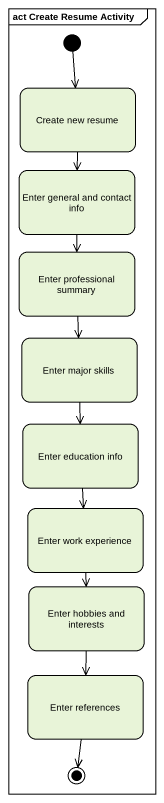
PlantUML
@startuml
mainframe act Create Resume Activity
hide empty description
state "Create new resume" as Create_new_resume
state "Enter general and contact info" as Enter_general_and_contact
state "Enter professional summary" as Enter_professional_summary
state "Enter major skills" as Enter_major_skills
state "Enter education info" as Enter_education_info
state "Enter work experience" as Enter_work_experience
state "Enter hobbies and interests" as Enter_hobbies_and_interests
state "Enter references" as Enter_references
[*] --> Create_new_resume
Create_new_resume --> Enter_general_and_contact
Enter_general_and_contact --> Enter_professional_summary
Enter_professional_summary --> Enter_major_skills
Enter_major_skills --> Enter_education_info
Enter_education_info --> Enter_work_experience
Enter_work_experience --> Enter_hobbies_and_interests
Enter_hobbies_and_interests --> Enter_references
Enter_references --> [*]
@enduml
